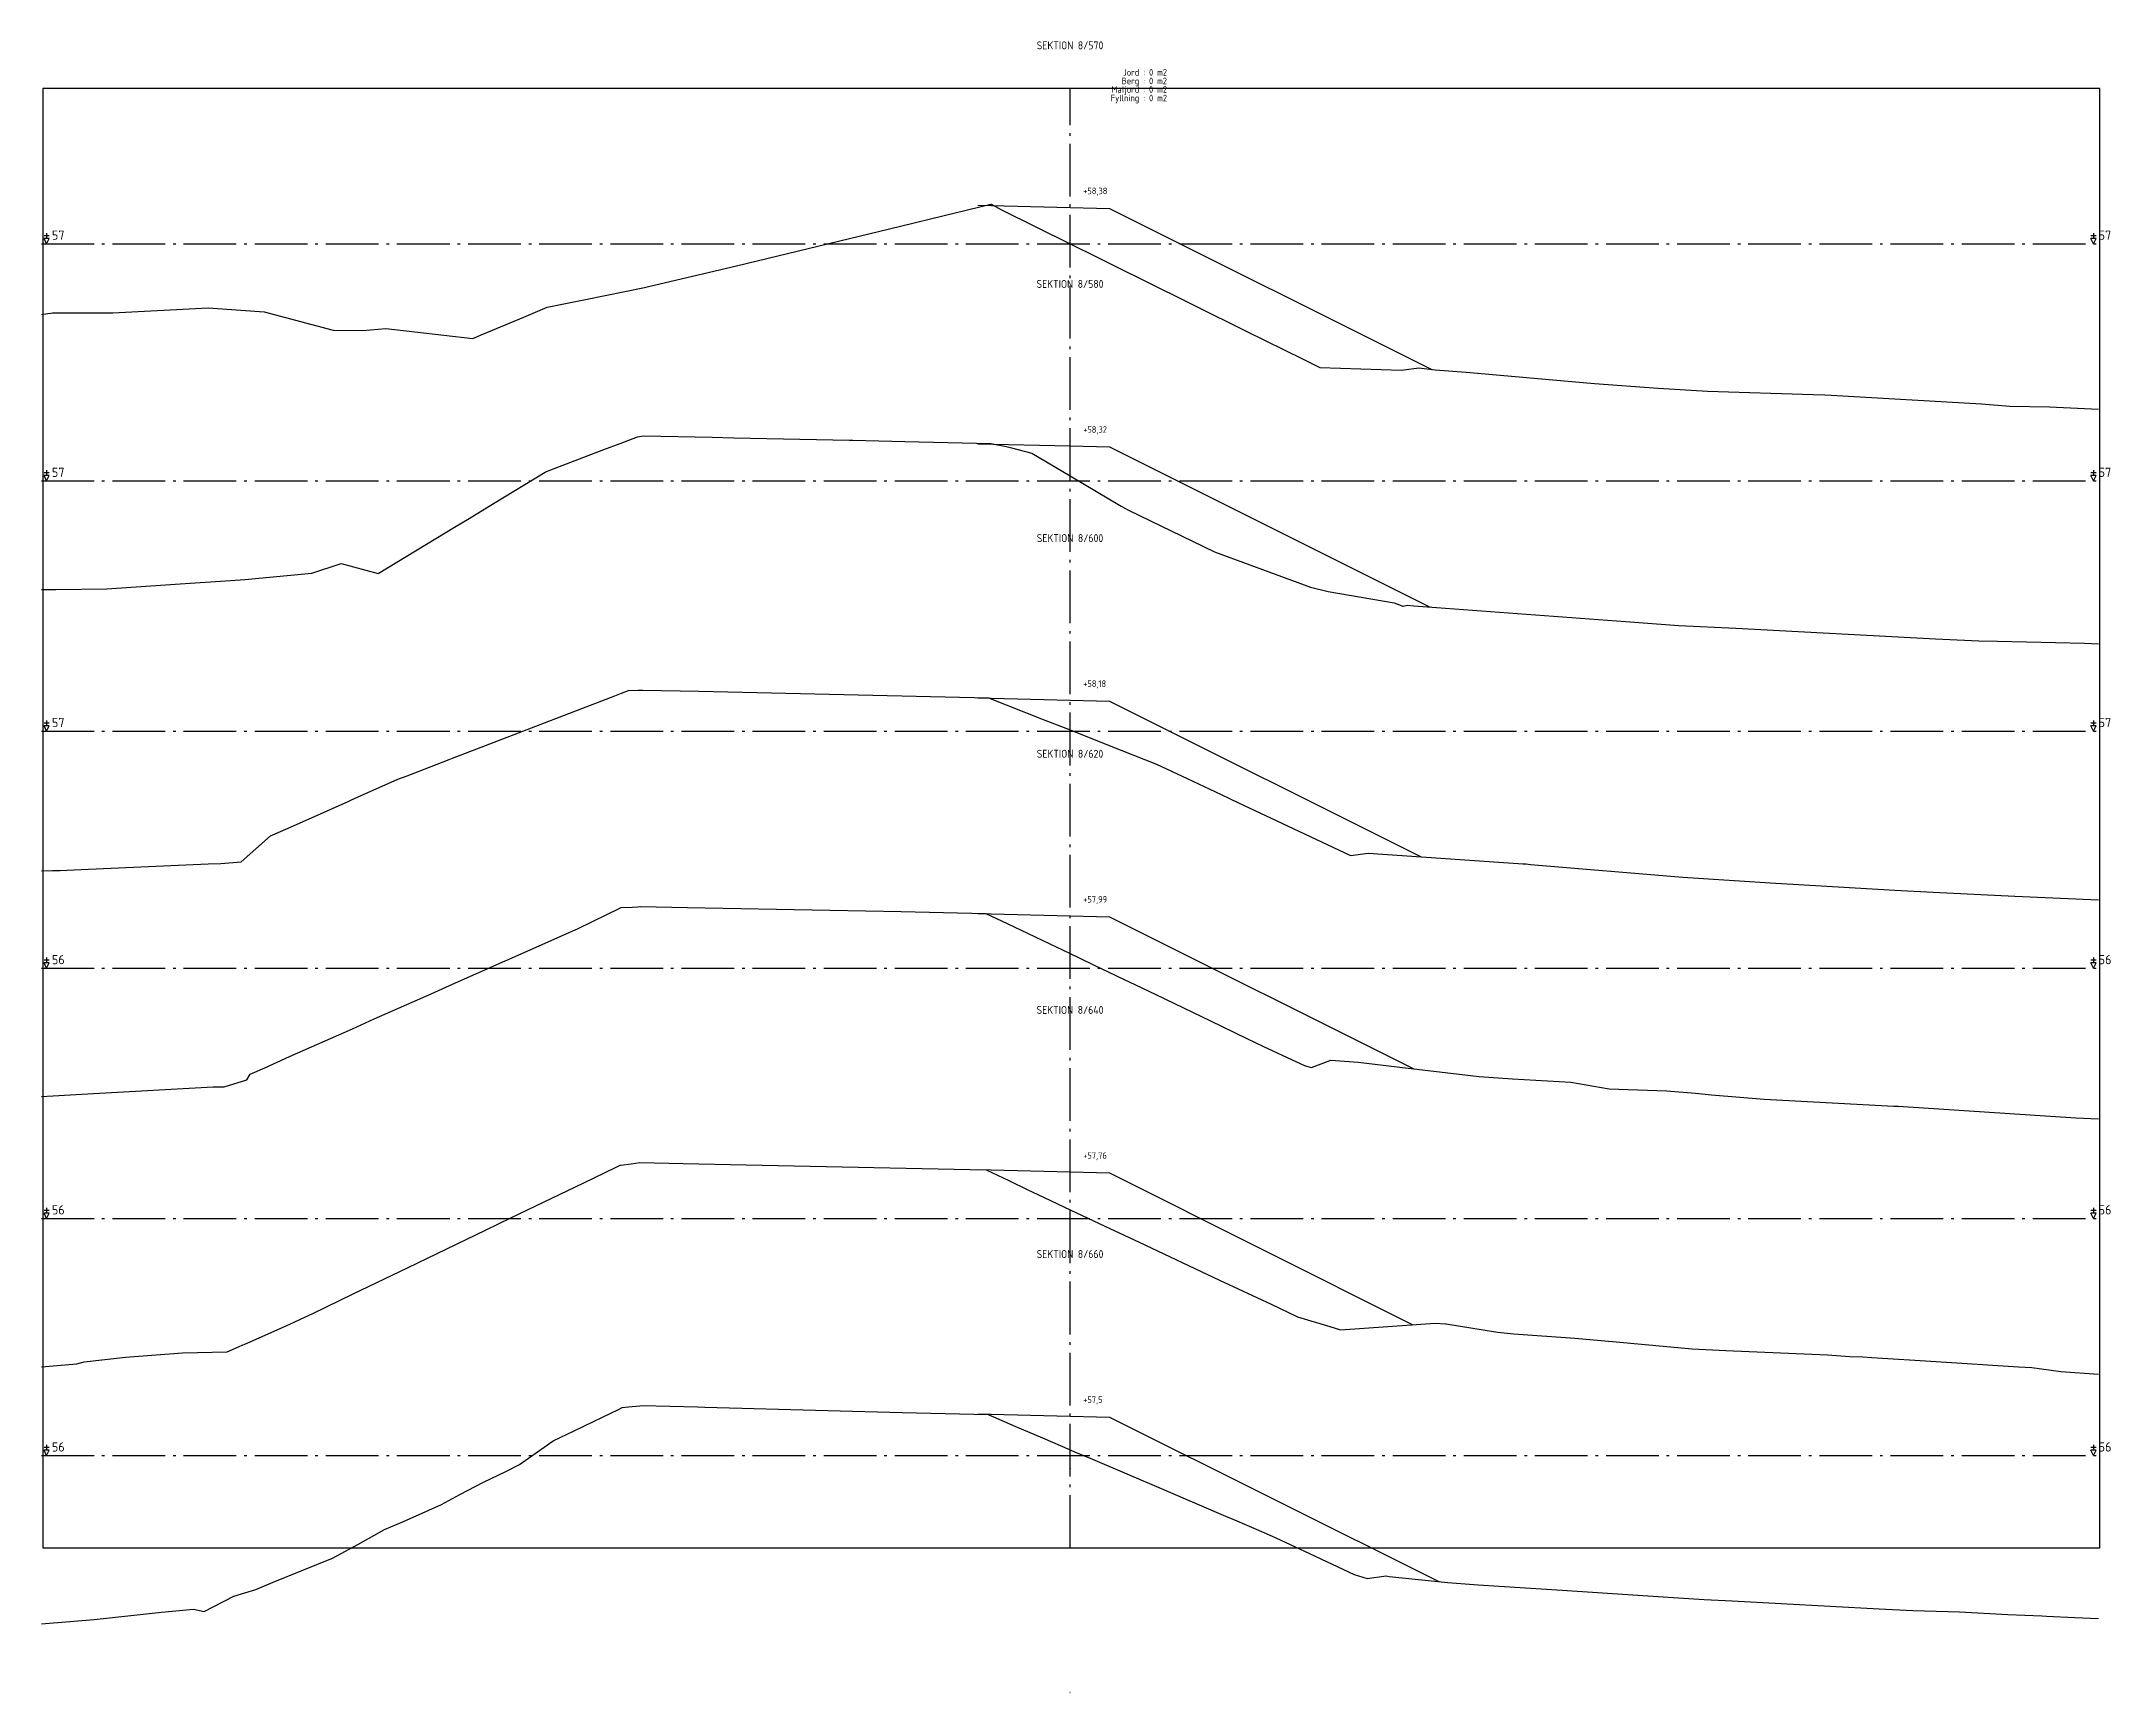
# Model space of a CAD drawing. Header units: metres. Extents: x 164066 to 165347, y 6228109 to 6230364.
# Drawn here: x 164065.9 to 164144.4, y 6229078.7 to 6229141.3 of the extents above; entities that cross this region are included whole.
import ezdxf
from ezdxf.enums import TextEntityAlignment as Align

# ---------------------------------------------------------------- set-up
doc = ezdxf.new("R2010")
doc.units = ezdxf.units.M
doc.header["$LTSCALE"] = 0.1
doc.linetypes.add('CENTRUMLINJE', pattern=[27, 20, -3, 1, -3])
for name, color, linetype in [('M-000', 7, 'Continuous'), ('M-372A', 3, 'Continuous'), ('M-374C', 6, 'Continuous'), ('M-378A', 7, 'CENTRUMLINJE'), ('M-378AT', 4, 'Continuous'), ('M-378B', 4, 'CENTRUMLINJE'), ('M-378BT', 4, 'Continuous'), ('M-378CT', 4, 'Continuous'), ('T19202X', 4, 'Continuous')]:
    doc.layers.add(name, color=color, linetype=linetype)
doc.styles.add('ISO35', font='ISO3098', dxfattribs={"height": 3.5})
doc.styles.add('P_ISO_25', font='ISO', dxfattribs={"height": 2.5})
doc.styles.add('P_ISO_30', font='ISO', dxfattribs={"height": 3})

msp = doc.modelspace()

# ---------------------------------------------------------------- linework, layer by layer
at = {"layer": 'M-000'}
msp.add_lwpolyline([(164065.944, 6229084.154), (164144.044, 6229084.154), (164144.044, 6229139.554), (164065.944, 6229139.554), (164065.944, 6229084.154)], dxfattribs=at)
at = {"layer": 'M-372A', "color": 3, "linetype": 'Continuous'}
for points in [[(164065.894, 6229130.965), (164066.144, 6229131.004), (164066.252, 6229131.022), (164066.31, 6229131.026), (164068.603, 6229131.036), (164072.224, 6229131.219), (164074.355, 6229131.074), (164076.971, 6229130.37), (164078.095, 6229130.362), (164078.972, 6229130.442), (164082.279, 6229130.059), (164082.659, 6229130.219), (164084.213, 6229130.873), (164085.101, 6229131.247), (164086.547, 6229131.542), (164088.785, 6229131.999), (164088.941, 6229132.035), (164092.287, 6229132.819), (164098.514, 6229134.325), (164100.166, 6229134.724), (164101.942, 6229135.154), (164101.943, 6229135.154), (164101.945, 6229135.154), (164102.251, 6229134.99), (164102.347, 6229134.938), (164104.944, 6229133.652), (164105.979, 6229133.14), (164106.836, 6229132.715), (164107.683, 6229132.296), (164111.627, 6229130.342), (164113.791, 6229129.271), (164114.078, 6229129.129), (164114.432, 6229128.954), (164114.437, 6229128.951), (164117.525, 6229128.85), (164118.182, 6229128.941), (164118.807, 6229128.866), (164119.989, 6229128.786), (164124.86, 6229128.353), (164127.27, 6229128.177), (164129.148, 6229128.062), (164133.159, 6229127.934), (164133.605, 6229127.917), (164133.836, 6229127.909), (164139.546, 6229127.583), (164140.621, 6229127.493), (164142.124, 6229127.462), (164143.994, 6229127.379)], [(164065.894, 6229120.529), (164066.444, 6229120.53), (164068.384, 6229120.555), (164071.169, 6229120.74), (164073.068, 6229120.867), (164073.617, 6229120.913), (164076.159, 6229121.146), (164077.27, 6229121.519), (164078.679, 6229121.138), (164081.583, 6229122.896), (164082.133, 6229123.229), (164083.057, 6229123.788), (164085.022, 6229124.978), (164085.071, 6229125.008), (164087.252, 6229125.843), (164087.866, 6229126.078), (164088.52, 6229126.328), (164088.672, 6229126.355), (164088.765, 6229126.357), (164091.365, 6229126.306), (164092.184, 6229126.289), (164096.568, 6229126.202), (164096.693, 6229126.199), (164098.67, 6229126.152), (164101.938, 6229126.075), (164102.524, 6229125.961), (164102.728, 6229125.905), (164103.496, 6229125.702), (164104.944, 6229124.843), (164106.891, 6229123.688), (164107.158, 6229123.542), (164110.408, 6229121.973), (164110.427, 6229121.964), (164114.072, 6229120.617), (164114.748, 6229120.457), (164117.245, 6229120.026), (164117.582, 6229119.902), (164117.59, 6229119.898), (164117.753, 6229119.935), (164117.998, 6229119.91), (164118.863, 6229119.849), (164126.028, 6229119.309), (164128.061, 6229119.169), (164130.221, 6229119.059), (164137.803, 6229118.659), (164139.451, 6229118.575), (164140.149, 6229118.563), (164143.457, 6229118.488), (164143.994, 6229118.469)], [(164065.894, 6229109.853), (164066.322, 6229109.861), (164066.606, 6229109.866), (164067.403, 6229109.899), (164072.23, 6229110.121), (164072.701, 6229110.132), (164073.479, 6229110.195), (164074.595, 6229111.179), (164075.262, 6229111.475), (164077.511, 6229112.474), (164077.671, 6229112.545), (164077.914, 6229112.653), (164079.43, 6229113.326), (164079.777, 6229113.459), (164081.371, 6229114.073), (164081.496, 6229114.121), (164082.916, 6229114.668), (164087.67, 6229116.498), (164087.922, 6229116.595), (164088.188, 6229116.698), (164088.545, 6229116.705), (164088.729, 6229116.713), (164090.858, 6229116.671), (164092.515, 6229116.638), (164101.85, 6229116.417), (164102.523, 6229116.152), (164103.928, 6229115.598), (164104.944, 6229115.197), (164106.299, 6229114.662), (164106.908, 6229114.422), (164108.232, 6229113.899), (164109.392, 6229113.353), (164110.684, 6229112.744), (164111.346, 6229112.432), (164112.764, 6229111.764), (164113.435, 6229111.448), (164114.915, 6229110.75), (164115.587, 6229110.433), (164116.263, 6229110.514), (164121.962, 6229110.133), (164122.13, 6229110.118), (164122.259, 6229110.11), (164122.421, 6229110.095), (164128.205, 6229109.615), (164131.524, 6229109.393), (164136.255, 6229109.115), (164137.715, 6229109.04), (164140.812, 6229108.893), (164143.994, 6229108.749)], [(164065.894, 6229101.282), (164067.876, 6229101.391), (164072.413, 6229101.648), (164072.831, 6229101.655), (164073.693, 6229101.911), (164073.825, 6229102.134), (164074.372, 6229102.377), (164075.317, 6229102.797), (164077.699, 6229103.855), (164078.532, 6229104.225), (164080.69, 6229105.184), (164081.383, 6229105.492), (164083.499, 6229106.432), (164083.561, 6229106.46), (164086.158, 6229107.613), (164086.241, 6229107.653), (164087.385, 6229108.205), (164087.772, 6229108.391), (164087.908, 6229108.456), (164088.317, 6229108.475), (164088.534, 6229108.484), (164088.64, 6229108.499), (164090.426, 6229108.463), (164095.825, 6229108.356), (164098.54, 6229108.302), (164101.754, 6229108.235), (164102.563, 6229107.847), (164102.822, 6229107.723), (164104.944, 6229106.706), (164105.287, 6229106.542), (164105.883, 6229106.256), (164106.653, 6229105.888), (164106.762, 6229105.836), (164107.428, 6229105.517), (164108.196, 6229105.149), (164110.273, 6229104.153), (164111.661, 6229103.489), (164112.29, 6229103.187), (164113.538, 6229102.601), (164113.846, 6229102.456), (164113.921, 6229102.433), (164114.105, 6229102.378), (164114.845, 6229102.667), (164115.886, 6229102.587), (164117.786, 6229102.357), (164120.471, 6229102.044), (164121.739, 6229101.955), (164123.958, 6229101.823), (164125.412, 6229101.576), (164127.589, 6229101.494), (164128.69, 6229101.415), (164129.295, 6229101.344), (164131.294, 6229101.184), (164136.218, 6229100.921), (164136.276, 6229100.919), (164136.334, 6229100.914), (164136.379, 6229100.912), (164143.132, 6229100.472), (164143.994, 6229100.432)], [(164065.894, 6229091.02), (164067.243, 6229091.131), (164067.518, 6229091.207), (164069.084, 6229091.387), (164071.246, 6229091.553), (164072.953, 6229091.589), (164073.383, 6229091.779), (164073.544, 6229091.851), (164073.59, 6229091.872), (164075.215, 6229092.594), (164075.489, 6229092.715), (164075.737, 6229092.826), (164076.194, 6229093.046), (164077.732, 6229093.787), (164079.792, 6229094.78), (164081.657, 6229095.679), (164082.783, 6229096.221), (164083.717, 6229096.671), (164084.664, 6229097.128), (164086.489, 6229098.007), (164086.876, 6229098.193), (164087.742, 6229098.61), (164087.871, 6229098.672), (164087.889, 6229098.674), (164088.28, 6229098.727), (164088.611, 6229098.772), (164090.264, 6229098.737), (164092.644, 6229098.687), (164101.76, 6229098.497), (164102.615, 6229098.088), (164103.345, 6229097.738), (164103.719, 6229097.559), (164104.944, 6229096.983), (164106.478, 6229096.262), (164106.617, 6229096.197), (164107.567, 6229095.75), (164110.623, 6229094.314), (164112.577, 6229093.396), (164113.583, 6229092.924), (164114.808, 6229092.554), (164115.218, 6229092.431), (164118.808, 6229092.679), (164119.195, 6229092.659), (164119.228, 6229092.657), (164121.175, 6229092.331), (164121.794, 6229092.274), (164124.104, 6229092.104), (164125.682, 6229091.966), (164128.565, 6229091.702), (164129.838, 6229091.644), (164133.702, 6229091.472), (164134.545, 6229091.417), (164135.043, 6229091.397), (164135.382, 6229091.373), (164137.822, 6229091.229), (164140.955, 6229091.015), (164141.459, 6229090.989), (164142.563, 6229090.844), (164143.994, 6229090.748)], [(164065.894, 6229081.269), (164067.9, 6229081.434), (164070.451, 6229081.702), (164071.664, 6229081.825), (164072.073, 6229081.736), (164073.197, 6229082.311), (164074.038, 6229082.574), (164074.691, 6229082.849), (164076.944, 6229083.758), (164077.912, 6229084.278), (164078.923, 6229084.851), (164079.637, 6229085.144), (164079.646, 6229085.148), (164081.083, 6229085.795), (164081.78, 6229086.173), (164082.678, 6229086.637), (164083.546, 6229087.055), (164084.048, 6229087.308), (164085.318, 6229088.21), (164086.119, 6229088.596), (164086.851, 6229088.949), (164087.799, 6229089.405), (164087.946, 6229089.476), (164088.183, 6229089.497), (164088.61, 6229089.534), (164088.702, 6229089.547), (164090.796, 6229089.503), (164091.077, 6229089.495), (164095.747, 6229089.369), (164098.576, 6229089.293), (164101.831, 6229089.205), (164102.845, 6229088.772), (164103.895, 6229088.323), (164104.944, 6229087.875), (164105.12, 6229087.8), (164105.794, 6229087.512), (164108.576, 6229086.325), (164110.844, 6229085.356), (164111.129, 6229085.234), (164111.188, 6229085.209), (164112.392, 6229084.695), (164112.758, 6229084.524), (164113.84, 6229084.018), (164115.728, 6229083.135), (164116.23, 6229082.984), (164116.949, 6229083.084), (164117.061, 6229083.066), (164119.287, 6229082.829), (164120.434, 6229082.748), (164123.629, 6229082.544), (164127.655, 6229082.28), (164129.017, 6229082.192), (164130.08, 6229082.135), (164135.656, 6229081.834), (164136.934, 6229081.775), (164138.714, 6229081.715), (164140.547, 6229081.616), (164141.834, 6229081.569), (164142.014, 6229081.559), (164143.086, 6229081.51), (164143.994, 6229081.471)]]:
    msp.add_lwpolyline(points, dxfattribs=at)
at = {"layer": 'M-374C', "color": 6, "linetype": 'Continuous'}
for points in [[(164101.444, 6229135.123), (164104.944, 6229135.036), (164105.944, 6229135.011), (164106.444, 6229134.998), (164118.677, 6229128.882)], [(164101.444, 6229126.065), (164104.944, 6229125.978), (164105.944, 6229125.953), (164106.444, 6229125.94), (164118.587, 6229119.869)], [(164101.444, 6229116.419), (164104.944, 6229116.331), (164105.944, 6229116.306), (164106.444, 6229116.294), (164118.272, 6229110.38)], [(164101.444, 6229108.232), (164104.944, 6229108.145), (164105.944, 6229108.12), (164106.444, 6229108.107), (164117.992, 6229102.333)], [(164101.444, 6229098.506), (164104.944, 6229098.419), (164105.944, 6229098.394), (164106.444, 6229098.381), (164117.964, 6229092.621)], [(164101.444, 6229089.24), (164104.944, 6229089.152), (164105.944, 6229089.127), (164106.444, 6229089.115), (164118.941, 6229082.866)]]:
    msp.add_lwpolyline(points, dxfattribs=at)
at = {"layer": 'M-378A'}
for p, q in [((164065.894, 6229133.654), (164143.994, 6229133.654)), ((164065.894, 6229124.654), (164143.994, 6229124.654)), ((164065.894, 6229115.154), (164143.994, 6229115.154)), ((164065.894, 6229106.154), (164143.994, 6229106.154)), ((164065.894, 6229096.654), (164143.994, 6229096.654)), ((164065.894, 6229087.654), (164143.994, 6229087.654))]:
    msp.add_line(p, q, dxfattribs=at)
at = {"layer": 'M-378AT'}
for p, q in [((164066.094, 6229134.054), (164066.094, 6229133.854)), ((164143.794, 6229134.054), (164143.794, 6229133.854)), ((164066.194, 6229133.954), (164065.994, 6229133.954)), ((164066.094, 6229133.654), (164065.994, 6229133.854)), ((164066.194, 6229133.854), (164065.994, 6229133.854)), ((164066.094, 6229133.654), (164066.194, 6229133.854)), ((164143.894, 6229133.954), (164143.694, 6229133.954)), ((164143.794, 6229133.654), (164143.694, 6229133.854)), ((164143.894, 6229133.854), (164143.694, 6229133.854)), ((164143.794, 6229133.654), (164143.894, 6229133.854)), ((164066.194, 6229124.954), (164065.994, 6229124.954)), ((164066.094, 6229124.654), (164065.994, 6229124.854)), ((164066.194, 6229124.854), (164065.994, 6229124.854)), ((164066.094, 6229125.054), (164066.094, 6229124.854)), ((164066.094, 6229124.654), (164066.194, 6229124.854)), ((164143.894, 6229124.954), (164143.694, 6229124.954)), ((164143.794, 6229124.654), (164143.694, 6229124.854)), ((164143.894, 6229124.854), (164143.694, 6229124.854)), ((164143.794, 6229125.054), (164143.794, 6229124.854)), ((164143.794, 6229124.654), (164143.894, 6229124.854)), ((164066.194, 6229115.454), (164065.994, 6229115.454)), ((164066.094, 6229115.154), (164065.994, 6229115.354)), ((164066.194, 6229115.354), (164065.994, 6229115.354)), ((164066.094, 6229115.554), (164066.094, 6229115.354)), ((164066.094, 6229115.154), (164066.194, 6229115.354)), ((164143.894, 6229115.454), (164143.694, 6229115.454)), ((164143.794, 6229115.154), (164143.694, 6229115.354)), ((164143.894, 6229115.354), (164143.694, 6229115.354)), ((164143.794, 6229115.554), (164143.794, 6229115.354)), ((164143.794, 6229115.154), (164143.894, 6229115.354)), ((164066.094, 6229106.554), (164066.094, 6229106.354)), ((164143.794, 6229106.554), (164143.794, 6229106.354)), ((164066.194, 6229106.454), (164065.994, 6229106.454)), ((164066.094, 6229106.154), (164065.994, 6229106.354)), ((164066.194, 6229106.354), (164065.994, 6229106.354)), ((164066.094, 6229106.154), (164066.194, 6229106.354)), ((164143.894, 6229106.454), (164143.694, 6229106.454)), ((164143.794, 6229106.154), (164143.694, 6229106.354)), ((164143.894, 6229106.354), (164143.694, 6229106.354)), ((164143.794, 6229106.154), (164143.894, 6229106.354)), ((164066.194, 6229096.954), (164065.994, 6229096.954)), ((164066.094, 6229096.654), (164065.994, 6229096.854)), ((164066.194, 6229096.854), (164065.994, 6229096.854)), ((164066.094, 6229097.054), (164066.094, 6229096.854)), ((164066.094, 6229096.654), (164066.194, 6229096.854)), ((164143.894, 6229096.954), (164143.694, 6229096.954)), ((164143.794, 6229096.654), (164143.694, 6229096.854)), ((164143.894, 6229096.854), (164143.694, 6229096.854)), ((164143.794, 6229097.054), (164143.794, 6229096.854)), ((164143.794, 6229096.654), (164143.894, 6229096.854)), ((164066.194, 6229087.954), (164065.994, 6229087.954)), ((164066.094, 6229087.654), (164065.994, 6229087.854)), ((164066.194, 6229087.854), (164065.994, 6229087.854)), ((164066.094, 6229088.054), (164066.094, 6229087.854)), ((164066.094, 6229087.654), (164066.194, 6229087.854)), ((164143.894, 6229087.954), (164143.694, 6229087.954)), ((164143.794, 6229087.654), (164143.694, 6229087.854)), ((164143.894, 6229087.854), (164143.694, 6229087.854)), ((164143.794, 6229088.054), (164143.794, 6229087.854)), ((164143.794, 6229087.654), (164143.894, 6229087.854))]:
    msp.add_line(p, q, dxfattribs=at)
at = {"layer": 'M-378B', "linetype": 'CENTRUMLINJE'}
msp.add_line((164104.944, 6229084.154), (164104.944, 6229139.554), dxfattribs=at)
at = {"layer": 'T19202X'}
for centre in [(164104.944, 6229123.654), (164104.944, 6229114.154), (164104.944, 6229104.654), (164104.944, 6229096.654), (164104.944, 6229087.154), (164104.944, 6229078.654)]:
    msp.add_circle(centre, 0.001, dxfattribs=at)

# ---------------------------------------------------------------- texts
at = {"layer": 'M-378AT', "style": 'ISO35'}
for s, p in [('57', (164066.294, 6229133.804)), ('57', (164143.994, 6229133.804)), ('57', (164066.294, 6229124.804)), ('57', (164143.994, 6229124.804)), ('57', (164066.294, 6229115.304)), ('57', (164143.994, 6229115.304)), ('56', (164066.294, 6229106.304)), ('56', (164143.994, 6229106.304)), ('56', (164066.294, 6229096.804)), ('56', (164143.994, 6229096.804)), ('56', (164066.294, 6229087.804)), ('56', (164143.994, 6229087.804))]:
    msp.add_text(s, height=0.35, dxfattribs=at).set_placement(p)
at = {"layer": 'M-378BT', "style": 'P_ISO_30'}
for s, p in [('SEKTION 8/570', (164104.944, 6229141.036)), ('SEKTION 8/580', (164104.944, 6229131.978)), ('SEKTION 8/600', (164104.944, 6229122.331)), ('SEKTION 8/620', (164104.944, 6229114.145)), ('SEKTION 8/640', (164104.944, 6229104.419)), ('SEKTION 8/660', (164104.944, 6229095.152))]:
    msp.add_text(s, height=0.3, dxfattribs=at).set_placement(p, align=Align.CENTER)
at = {"layer": 'M-378BT', "style": 'P_ISO_25'}
for s, p in [('+58,38', (164105.444, 6229135.536)), ('+58,32', (164105.444, 6229126.478)), ('+58,18', (164105.444, 6229116.831)), ('+57,99', (164105.444, 6229108.645)), ('+57,76', (164105.444, 6229098.919)), ('+57,5', (164105.444, 6229089.652))]:
    msp.add_text(s, height=0.25, dxfattribs=at).set_placement(p)
at = {"layer": 'M-378CT', "color": 2, "style": 'P_ISO_25'}
for s, p in [('Jord : ', (164107.944, 6229140.036)), ('Matjord : ', (164107.944, 6229139.386)), ('Berg : ', (164107.944, 6229139.711)), ('Fyllning : ', (164107.944, 6229139.061))]:
    msp.add_text(s, height=0.25, dxfattribs=at).set_placement(p, align=Align.RIGHT)
for p in [(164107.944, 6229140.036), (164107.944, 6229139.711), (164107.944, 6229139.386), (164107.944, 6229139.061)]:
    msp.add_text('0 m2', height=0.25, dxfattribs=at).set_placement(p)

doc.saveas('drawing.dxf')
